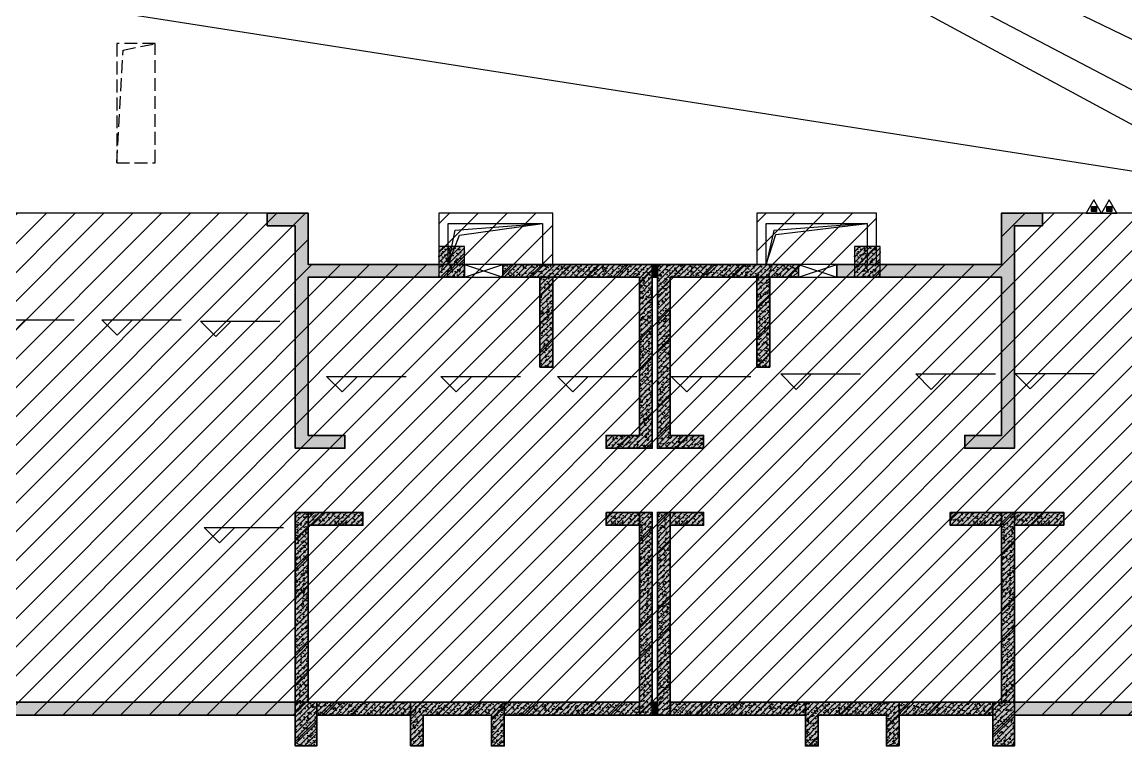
# Model space of a CAD drawing. Extents: x -1338203 to 1886333, y -783476 to 1038610.
# Drawn here: x 668132 to 689650, y 81046 to 95148 of the extents above; entities that cross this region are included whole.
import ezdxf

# ---------------------------------------------------------------- set-up
doc = ezdxf.new("R2010")
doc.units = 0
doc.header["$LTSCALE"] = 1000
doc.header["$MEASUREMENT"] = 0
doc.linetypes.add('DASH', pattern=[0.35, 0.25, -0.1])
for name, color, linetype in [('$0$0A-O-HOLE', 52, 'Continuous'), ('0A-P-PKNG-LINE', 9, 'Continuous'), ('A-001-车库楼板开洞B1$0$0A-O-HOLE', 52, 'Continuous'), ('A-14-平面B1$0$0A-A-SYMB-ELEV', 150, 'Continuous'), ('A-14-平面B1$0$0A-O-HOLE', 52, 'Continuous'), ('S001地下一墙柱$0$S001地下一墙柱$0$0S-CC-LINE', 52, 'Continuous'), ('S001地下一墙柱$0$S001地下一墙柱$0$0S-CW-HATCH', 251, 'Continuous'), ('S001地下一墙柱$0$S001地下一墙柱$0$0S-CW-HATCH-UP', 251, 'Continuous'), ('S14柱墙B1_1$0$0S-CC-LINE', 52, 'Continuous'), ('S14柱墙B1_1$0$0S-CW-HATCH', 251, 'Continuous'), ('S14柱墙B1_1$0$0S-CW-HATCH-UP', 251, 'Continuous'), ('S14柱墙B1_1$0$0S-CW-LINE', 72, 'Continuous'), ('S14柱墙B1_1$0$0S-S-HOLE', 55, 'Continuous'), ('负一层消火栓$0$0P-EQUIP-FH', 7, 'Continuous')]:
    doc.layers.add(name, color=color, linetype=linetype)
doc.layers.add('A-14-平面B1$0$AAD-A-MODIFY_20230109', color=201, linetype='Continuous', plot=False)
doc.layers.add('A-14-平面B1$0$AAD-A-MODIFY_20230111', color=201, linetype='Continuous', plot=False)
pattern_1 = [(45, (-537701.02, -383122.39), (-53.033009, 53.033009), []), (50, (-537701.02, -383122.39), (215.178055, -18.82564), [22.5, -247.5]), (355, (-537701.02, -383122.39), (-41.6254, 225.65764), [18, -198]), (100.4514, (-537683.09, -383123.96), (173.552815, 206.83186), [19.12206, -210.342634]), (46.1842, (-537701.02, -383062.4), (320.17231, -49.6557), [33.75, -371.25]), (96.6356, (-537674.34, -383066.53), (280.39881, 292.23536), [28.68309, -315.5139]), (351.1842, (-537701.02, -383062.4), (280.39858, 292.23558), [27, -297]), (21, (-537671.02, -383077.39), (179.072116, -120.785667), [22.5, -247.5]), (326, (-537671.02, -383077.39), (72.9946, 217.54501), [18, -198]), (71.4514, (-537656.1, -383087.45), (252.06679, 96.75915), [19.12206, -210.342634]), (37.5, (-537701.02, -383122.39), (3.647957, 99.868156), [0, -195.6, 0, -201, 0, -198.75]), (7.5, (-537701.02, -383122.39), (78.920861, 118.323514), [0, -114.6, 0, -191.1, 0, -75.75]), (327.5, (-537767.92, -383122.39), (160.146731, -6.7664615), [0, -75, 0, -234, 0, -310.5]), (317.5, (-537797.92, -383122.39), (174.95585, 30.031495), [0, -97.5, 0, -155.4, 0, -220.5])]
pattern_2 = [(45, (-586835.16, -495521.72), (-53.0330086, 53.0330086), []), (50, (-586835.16, -495521.72), (215.178055, -18.82564), [22.5, -247.5]), (355, (-586835.16, -495521.72), (-41.6254, 225.65764), [18, -198]), (100.4514, (-586817.23, -495523.3), (173.552815, 206.83186), [19.12206, -210.342634]), (46.1842, (-586835.16, -495461.72), (320.172315, -49.6557), [33.75, -371.25]), (96.6356, (-586808.48, -495465.86), (280.39881, 292.23536), [28.68309, -315.5139]), (351.1842, (-586835.16, -495461.72), (280.39858, 292.23558), [27, -297]), (21, (-586805.16, -495476.72), (179.072116, -120.785667), [22.5, -247.5]), (326, (-586805.16, -495476.72), (72.9946, 217.545014), [18, -198]), (71.4514, (-586790.24, -495486.79), (252.06679, 96.75915), [19.12206, -210.342634]), (37.5, (-586835.16, -495521.72), (3.6479566, 99.868156), [0, -195.6, 0, -201, 0, -198.75]), (7.5, (-586835.16, -495521.72), (78.920861, 118.323514), [0, -114.6, 0, -191.1, 0, -75.75]), (327.5, (-586902.06, -495521.72), (160.146731, -6.7664615), [0, -75, 0, -234, 0, -310.5]), (317.5, (-586932.06, -495521.72), (174.95585, 30.031495), [0, -97.5, 0, -155.4, 0, -220.5])]
pattern_3 = [(45, (0, 0), (-53.033, 53.033), []), (50, (0, 0), (215.178, -18.8256), [22.5, -247.5]), (355, (0, 0), (-41.6254, 225.6576), [18, -198]), (100.4514, (17.93, -1.57), (173.5528, 206.8319), [19.122, -210.3426]), (46.1842, (0, 60), (320.1723, -49.6557), [33.75, -371.25]), (96.6356, (26.68, 55.86), (280.399, 292.2354), [28.683, -315.514]), (351.1842, (0, 60), (280.3986, 292.2356), [27, -297]), (21, (30, 45), (179.0721, -120.7857), [22.5, -247.5]), (326, (30, 45), (72.9946, 217.545), [18, -198]), (71.4514, (44.92, 34.93), (252.0668, 96.7591), [19.122, -210.3426]), (37.5, (0, 0), (3.64796, 99.86816), [0, -195.6, 0, -201, 0, -198.75]), (7.5, (0, 0), (78.92086, 118.3235), [0, -114.6, 0, -191.1, 0, -75.75]), (327.5, (-66.9, 0), (160.14673, -6.76646), [0, -75, 0, -234, 0, -310.5]), (317.5, (-96.9, 0), (174.95585, 30.0315), [0, -97.5, 0, -155.4, 0, -220.5])]
pattern_4 = [(45, (-2357018.905, -271025.844), (-53.0330086, 53.0330086), []), (50, (-2357018.9, -271025.84), (215.178055, -18.82564), [22.5, -247.5]), (355, (-2357018.9, -271025.84), (-41.6254, 225.65764), [18, -198]), (100.4514, (-2357000.97, -271027.41), (173.552815, 206.831863), [19.122057, -210.342634]), (46.1842, (-2357018.9, -270965.84), (320.172315, -49.655704), [33.75, -371.25]), (96.6356, (-2356992.22, -270969.98), (280.39881, 292.23536), [28.683086, -315.5139]), (351.1842, (-2357018.9, -270965.84), (280.398584, 292.23558), [27, -297]), (21, (-2356988.9, -270980.84), (179.072116, -120.785667), [22.5, -247.5]), (326, (-2356988.9, -270980.84), (72.9946, 217.545014), [18, -198]), (71.4514, (-2356973.98, -270990.9), (252.066789, 96.759149), [19.122057, -210.342634]), (37.5, (-2357018.905, -271025.844), (3.6479566, 99.8681561), [0, -195.6, 0, -201, 0, -198.75]), (7.5, (-2357018.9, -271025.84), (78.920861, 118.3235136), [0, -114.6, 0, -191.1, 0, -75.75]), (327.5, (-2357085.805, -271025.84), (160.1467309, -6.7664615), [0, -75, 0, -234, 0, -310.5]), (317.5, (-2357115.8, -271025.84), (174.955851, 30.031495), [0, -97.5, 0, -155.4, 0, -220.5])]

# ---------------------------------------------------------------- blocks, each defined once
blk = doc.blocks.new('A$C2C814229')
at = {"layer": '$0$0A-O-HOLE', "linetype": 'DASH'}
blk.add_lwpolyline([(-95639, -212161), (-96389, -212161), (-96389, -214482), (-95639, -214482)], close=True, dxfattribs=at)
blk.add_lwpolyline([(-96389, -214482), (-96265, -212290), (-95639, -212161)], dxfattribs=at)
blk = doc.blocks.new('S14柱墙B1_1')
at = {"layer": 'S14柱墙B1_1$0$0S-CW-HATCH'}
h = blk.add_hatch(color=256, dxfattribs=at)
h.dxf.hatch_style = 1
h.paths.add_polyline_path([(8790, 4240), (9340, 4240), (9340, 3400), (9340, -90), (10310, -90), (10310, 160), (9590, 160), (9590, 3240), (12640, 3240), (12640, 3490), (9590, 3490), (9590, 4490), (8790, 4490)])
h = blk.add_hatch(color=256, dxfattribs=at)
h.dxf.hatch_style = 1
h.paths.add_polyline_path([(23910, 4240), (23360, 4240), (23360, 3400), (23360, -90), (22390, -90), (22390, 160), (23110, 160), (23110, 3240), (19900, 3240), (19900, 3490), (23110, 3490), (23110, 4490), (23910, 4490)])
h = blk.add_hatch(color=256, dxfattribs=at)
h.dxf.hatch_style = 1
h.paths.add_polyline_path([(13390, 3240), (16050, 3240), (16050, 160), (15400, 160), (15400, -90), (16300, -90), (16300, 3490), (13390, 3490)])
h = blk.add_hatch(color=256, dxfattribs=at)
h.dxf.hatch_style = 1
h.paths.add_polyline_path([(16300, 3240), (16400, 3240), (16400, 3490), (16300, 3490)])
h = blk.add_hatch(color=256, dxfattribs=at)
h.dxf.hatch_style = 1
h.paths.add_polyline_path([(19150, 3240), (16650, 3240), (16650, 160), (17300, 160), (17300, -90), (16400, -90), (16400, 3490), (19150, 3490)])
h = blk.add_hatch(color=256, dxfattribs=at)
h.dxf.hatch_style = 1
h.paths.add_polyline_path([(14110, 3240), (14360, 3240), (14360, 1490), (14110, 1490)])
h = blk.add_hatch(color=256, dxfattribs=at)
h.dxf.hatch_style = 1
h.paths.add_polyline_path([(18340, 3240), (18590, 3240), (18590, 1490), (18340, 1490)])
h = blk.add_hatch(color=256, dxfattribs=at)
h.dxf.hatch_style = 1
h.paths.add_polyline_path([(9590, -5040), (9590, -1340), (9340, -1340), (9340, -5040)])
h = blk.add_hatch(color=256, dxfattribs=at)
h.dxf.hatch_style = 1
h.paths.add_polyline_path([(9590, -1340), (10660, -1340), (10660, -1590), (9590, -1590)])
h = blk.add_hatch(color=256, dxfattribs=at)
h.dxf.hatch_style = 1
h.paths.add_polyline_path([(15400, -1340), (16050, -1340), (16050, -1590), (15400, -1590)])
h = blk.add_hatch(color=256, dxfattribs=at)
h.dxf.hatch_style = 1
h.paths.add_polyline_path([(16300, -5290), (16300, -1340), (16050, -1340), (16050, -5290)])
h = blk.add_hatch(color=256, dxfattribs=at)
h.dxf.hatch_style = 1
h.paths.add_polyline_path([(16400, -5290), (16400, -1340), (16650, -1340), (16650, -5290)])
h = blk.add_hatch(color=256, dxfattribs=at)
h.dxf.hatch_style = 1
h.paths.add_polyline_path([(16650, -1340), (17300, -1340), (17300, -1590), (16650, -1590)])
h = blk.add_hatch(color=256, dxfattribs=at)
h.dxf.hatch_style = 1
h.paths.add_polyline_path([(22110, -1340), (23110, -1340), (23110, -1590), (22110, -1590)])
h = blk.add_hatch(color=256, dxfattribs=at)
h.dxf.hatch_style = 1
h.paths.add_polyline_path([(23360, -5035), (23360, -1340), (23110, -1340), (23110, -5035)])
h = blk.add_hatch(color=256, dxfattribs=at)
h.dxf.hatch_style = 1
h.paths.add_polyline_path([(23360, -1340), (24320, -1340), (24320, -1590), (23360, -1590)])
h = blk.add_hatch(color=256, dxfattribs=at)
h.dxf.hatch_style = 1
h.paths.add_polyline_path([(3840, -5040), (9340, -5040), (9340, -5290), (3840, -5290)])
h = blk.add_hatch(color=256, dxfattribs=at)
h.dxf.hatch_style = 1
h.paths.add_polyline_path([(9760, -5040), (9340, -5040), (9340, -5890), (9760, -5890)])
h = blk.add_hatch(color=256, dxfattribs=at)
h.dxf.hatch_style = 1
h.paths.add_polyline_path([(9760, -5040), (11585, -5040), (11585, -5290), (9760, -5290)])
h = blk.add_hatch(color=256, dxfattribs=at)
h.dxf.hatch_style = 1
h.paths.add_polyline_path([(11585, -5890), (11835, -5890), (11835, -5290), (12500, -5290), (13165, -5290), (13165, -5890), (13415, -5890), (13415, -5040), (12500, -5040), (11585, -5040)])
h = blk.add_hatch(color=256, dxfattribs=at)
h.dxf.hatch_style = 1
h.paths.add_polyline_path([(13415, -5040), (16050, -5040), (16050, -5290), (13415, -5290)])
h = blk.add_hatch(color=256, dxfattribs=at)
h.dxf.hatch_style = 1
h.paths.add_polyline_path([(16300, -5290), (16400, -5290), (16400, -5040), (16300, -5040)])
h = blk.add_hatch(color=256, dxfattribs=at)
h.dxf.hatch_style = 1
h.paths.add_polyline_path([(19285, -5040), (16650, -5040), (16650, -5290), (19285, -5290)])
h = blk.add_hatch(color=256, dxfattribs=at)
h.dxf.hatch_style = 1
h.paths.add_polyline_path([(21115, -5890), (20865, -5890), (20865, -5290), (20200, -5290), (19535, -5290), (19535, -5890), (19285, -5890), (19285, -5040), (20200, -5040), (21115, -5040)])
h = blk.add_hatch(color=256, dxfattribs=at)
h.dxf.hatch_style = 1
h.paths.add_polyline_path([(21115, -5040), (22940, -5040), (22940, -5290), (21115, -5290)])
h = blk.add_hatch(color=256, dxfattribs=at)
h.dxf.hatch_style = 1
h.paths.add_polyline_path([(22940, -5040), (23360, -5040), (23360, -5890), (22940, -5890)])
h = blk.add_hatch(color=256, dxfattribs=at)
h.dxf.hatch_style = 1
h.paths.add_polyline_path([(23360, -5040), (28860, -5040), (28860, -5290), (23360, -5290)])
at = {"layer": 'S14柱墙B1_1$0$0S-CW-HATCH-UP'}
h = blk.add_hatch(dxfattribs=at)
h.set_pattern_fill('钢筋混凝土', color=256, scale=30)
h.set_pattern_definition(pattern_2)
h.paths.add_polyline_path([(8790, 4240), (9340, 4240), (9340, 3400), (9340, -90), (10310, -90), (10310, 160), (9590, 160), (9590, 3240), (12640, 3240), (12640, 3490), (9590, 3490), (9590, 4490), (8790, 4490)])
h = blk.add_hatch(dxfattribs=at)
h.set_pattern_fill('钢筋混凝土', color=256, scale=30)
h.set_pattern_definition(pattern_2)
h.paths.add_polyline_path([(23910, 4240), (23360, 4240), (23360, 3400), (23360, -90), (22390, -90), (22390, 160), (23110, 160), (23110, 3240), (19900, 3240), (19900, 3490), (23110, 3490), (23110, 4490), (23910, 4490)])
h = blk.add_hatch(dxfattribs=at)
h.set_pattern_fill('钢筋混凝土', color=256, scale=30)
h.set_pattern_definition(pattern_1)
h.paths.add_polyline_path([(13390, 3240), (16050, 3240), (16050, 160), (15400, 160), (15400, -90), (16300, -90), (16300, 3490), (13390, 3490)])
h = blk.add_hatch(dxfattribs=at)
h.set_pattern_fill('钢筋混凝土', color=256, scale=30)
h.set_pattern_definition([(45, (-288035.895, -723973.35), (-53.0330086, 53.0330086), []), (50, (-288035.9, -723973.35), (215.178055, -18.82564), [22.5, -247.5]), (355, (-288035.9, -723973.35), (-41.6254, 225.65764), [18, -198]), (100.4514, (-288017.96, -723974.92), (173.552815, 206.83186), [19.12206, -210.342634]), (46.1842, (-288035.9, -723913.35), (320.172315, -49.6557), [33.75, -371.25]), (96.6356, (-288009.2, -723917.5), (280.39881, 292.23536), [28.68309, -315.5139]), (351.1842, (-288035.9, -723913.35), (280.39858, 292.23558), [27, -297]), (21, (-288005.9, -723928.35), (179.072116, -120.785667), [22.5, -247.5]), (326, (-288005.9, -723928.35), (72.9946, 217.545014), [18, -198]), (71.4514, (-287990.97, -723938.42), (252.06679, 96.75915), [19.12206, -210.342634]), (37.5, (-288035.895, -723973.35), (3.6479566, 99.868156), [0, -195.6, 0, -201, 0, -198.75]), (7.5, (-288035.9, -723973.35), (78.920861, 118.323514), [0, -114.6, 0, -191.1, 0, -75.75]), (327.5, (-288102.795, -723973.35), (160.146731, -6.7664615), [0, -75, 0, -234, 0, -310.5]), (317.5, (-288132.8, -723973.35), (174.95585, 30.031495), [0, -97.5, 0, -155.4, 0, -220.5])])
h.paths.add_polyline_path([(16300, 3240), (16400, 3240), (16400, 3490), (16300, 3490)])
h = blk.add_hatch(dxfattribs=at)
h.set_pattern_fill('钢筋混凝土', color=256, scale=30)
h.set_pattern_definition(pattern_1)
h.paths.add_polyline_path([(19150, 3240), (16650, 3240), (16650, 160), (17300, 160), (17300, -90), (16400, -90), (16400, 3490), (19150, 3490)])
h = blk.add_hatch(dxfattribs=at)
h.set_pattern_fill('钢筋混凝土', color=256, scale=30)
h.set_pattern_definition([(45, (-2331178.905, -156263.83), (-53.0330086, 53.0330086), []), (50, (-2331178.9, -156263.83), (215.178055, -18.82564), [22.5, -247.5]), (355, (-2331178.9, -156263.83), (-41.6254, 225.65764), [18, -198]), (100.4514, (-2331160.97, -156265.4), (173.552815, 206.831863), [19.122057, -210.342634]), (46.1842, (-2331178.9, -156203.83), (320.172315, -49.655704), [33.75, -371.25]), (96.6356, (-2331152.22, -156207.97), (280.39881, 292.23536), [28.683086, -315.5139]), (351.1842, (-2331178.9, -156203.83), (280.398584, 292.23558), [27, -297]), (21, (-2331148.9, -156218.83), (179.072116, -120.785667), [22.5, -247.5]), (326, (-2331148.9, -156218.83), (72.9946, 217.545014), [18, -198]), (71.4514, (-2331133.98, -156228.9), (252.066789, 96.759149), [19.122057, -210.342634]), (37.5, (-2331178.905, -156263.83), (3.6479566, 99.8681561), [0, -195.6, 0, -201, 0, -198.75]), (7.5, (-2331178.9, -156263.83), (78.920861, 118.3235136), [0, -114.6, 0, -191.1, 0, -75.75]), (327.5, (-2331245.805, -156263.83), (160.1467309, -6.7664615), [0, -75, 0, -234, 0, -310.5]), (317.5, (-2331275.8, -156263.83), (174.955851, 30.031495), [0, -97.5, 0, -155.4, 0, -220.5])])
h.paths.add_polyline_path([(14110, 3240), (14360, 3240), (14360, 1490), (14110, 1490)])
h = blk.add_hatch(dxfattribs=at)
h.set_pattern_fill('钢筋混凝土', color=256, scale=30)
h.set_pattern_definition([(45, (-2326418.905, -156263.83), (-53.0330086, 53.0330086), []), (50, (-2326418.9, -156263.83), (215.178055, -18.82564), [22.5, -247.5]), (355, (-2326418.9, -156263.83), (-41.6254, 225.65764), [18, -198]), (100.4514, (-2326400.97, -156265.4), (173.552815, 206.831863), [19.122057, -210.342634]), (46.1842, (-2326418.9, -156203.83), (320.172315, -49.655704), [33.75, -371.25]), (96.6356, (-2326392.22, -156207.97), (280.39881, 292.23536), [28.683086, -315.5139]), (351.1842, (-2326418.9, -156203.83), (280.398584, 292.23558), [27, -297]), (21, (-2326388.9, -156218.83), (179.072116, -120.785667), [22.5, -247.5]), (326, (-2326388.9, -156218.83), (72.9946, 217.545014), [18, -198]), (71.4514, (-2326373.98, -156228.9), (252.066789, 96.759149), [19.122057, -210.342634]), (37.5, (-2326418.905, -156263.83), (3.6479566, 99.8681561), [0, -195.6, 0, -201, 0, -198.75]), (7.5, (-2326418.9, -156263.83), (78.920861, 118.3235136), [0, -114.6, 0, -191.1, 0, -75.75]), (327.5, (-2326485.805, -156263.83), (160.1467309, -6.7664615), [0, -75, 0, -234, 0, -310.5]), (317.5, (-2326515.8, -156263.83), (174.955851, 30.031495), [0, -97.5, 0, -155.4, 0, -220.5])])
h.paths.add_polyline_path([(18340, 3240), (18590, 3240), (18590, 1490), (18340, 1490)])
h = blk.add_hatch(dxfattribs=at)
h.set_pattern_fill('钢筋混凝土', color=256, scale=30)
h.set_pattern_definition([(45, (-544411.02, -383122.39), (-53.033009, 53.033009), []), (50, (-544411.02, -383122.39), (215.178055, -18.82564), [22.5, -247.5]), (355, (-544411.02, -383122.39), (-41.6254, 225.65764), [18, -198]), (100.4514, (-544393.09, -383123.96), (173.552815, 206.83186), [19.12206, -210.342634]), (46.1842, (-544411.02, -383062.4), (320.17231, -49.6557), [33.75, -371.25]), (96.6356, (-544384.34, -383066.53), (280.39881, 292.23536), [28.68309, -315.5139]), (351.1842, (-544411.02, -383062.4), (280.39858, 292.23558), [27, -297]), (21, (-544381.02, -383077.39), (179.072116, -120.785667), [22.5, -247.5]), (326, (-544381.02, -383077.39), (72.9946, 217.54501), [18, -198]), (71.4514, (-544366.1, -383087.45), (252.06679, 96.75915), [19.12206, -210.342634]), (37.5, (-544411.02, -383122.39), (3.647957, 99.868156), [0, -195.6, 0, -201, 0, -198.75]), (7.5, (-544411.02, -383122.39), (78.920861, 118.323514), [0, -114.6, 0, -191.1, 0, -75.75]), (327.5, (-544477.92, -383122.39), (160.146731, -6.7664615), [0, -75, 0, -234, 0, -310.5]), (317.5, (-544507.92, -383122.39), (174.95585, 30.031495), [0, -97.5, 0, -155.4, 0, -220.5])])
h.paths.add_polyline_path([(9590, -5040), (9590, -1340), (9340, -1340), (9340, -5040)])
h = blk.add_hatch(dxfattribs=at)
h.set_pattern_fill('钢筋混凝土', color=256, scale=30)
h.set_pattern_definition([(45, (-2335943.905, -267325.844), (-53.0330086, 53.0330086), []), (50, (-2335943.9, -267325.84), (215.178055, -18.82564), [22.5, -247.5]), (355, (-2335943.9, -267325.84), (-41.6254, 225.65764), [18, -198]), (100.4514, (-2335925.97, -267327.41), (173.552815, 206.831863), [19.122057, -210.342634]), (46.1842, (-2335943.9, -267265.84), (320.172315, -49.655704), [33.75, -371.25]), (96.6356, (-2335917.22, -267269.98), (280.39881, 292.23536), [28.683086, -315.5139]), (351.1842, (-2335943.9, -267265.84), (280.398584, 292.23558), [27, -297]), (21, (-2335913.9, -267280.84), (179.072116, -120.785667), [22.5, -247.5]), (326, (-2335913.9, -267280.84), (72.9946, 217.545014), [18, -198]), (71.4514, (-2335898.98, -267290.9), (252.066789, 96.759149), [19.122057, -210.342634]), (37.5, (-2335943.905, -267325.844), (3.6479566, 99.8681561), [0, -195.6, 0, -201, 0, -198.75]), (7.5, (-2335943.9, -267325.84), (78.920861, 118.3235136), [0, -114.6, 0, -191.1, 0, -75.75]), (327.5, (-2336010.805, -267325.84), (160.1467309, -6.7664615), [0, -75, 0, -234, 0, -310.5]), (317.5, (-2336040.8, -267325.84), (174.955851, 30.031495), [0, -97.5, 0, -155.4, 0, -220.5])])
h.paths.add_polyline_path([(9590, -1340), (10660, -1340), (10660, -1590), (9590, -1590)])
h = blk.add_hatch(dxfattribs=at)
h.set_pattern_fill('钢筋混凝土', color=256, scale=30)
h.set_pattern_definition([(45, (-2330553.905, -267325.844), (-53.0330086, 53.0330086), []), (50, (-2330553.9, -267325.84), (215.178055, -18.82564), [22.5, -247.5]), (355, (-2330553.9, -267325.84), (-41.6254, 225.65764), [18, -198]), (100.4514, (-2330535.97, -267327.41), (173.552815, 206.831863), [19.122057, -210.342634]), (46.1842, (-2330553.9, -267265.84), (320.172315, -49.655704), [33.75, -371.25]), (96.6356, (-2330527.22, -267269.98), (280.39881, 292.23536), [28.683086, -315.5139]), (351.1842, (-2330553.9, -267265.84), (280.398584, 292.23558), [27, -297]), (21, (-2330523.9, -267280.84), (179.072116, -120.785667), [22.5, -247.5]), (326, (-2330523.9, -267280.84), (72.9946, 217.545014), [18, -198]), (71.4514, (-2330508.98, -267290.9), (252.066789, 96.759149), [19.122057, -210.342634]), (37.5, (-2330553.905, -267325.844), (3.6479566, 99.8681561), [0, -195.6, 0, -201, 0, -198.75]), (7.5, (-2330553.9, -267325.84), (78.920861, 118.3235136), [0, -114.6, 0, -191.1, 0, -75.75]), (327.5, (-2330620.805, -267325.84), (160.1467309, -6.7664615), [0, -75, 0, -234, 0, -310.5]), (317.5, (-2330650.8, -267325.84), (174.955851, 30.031495), [0, -97.5, 0, -155.4, 0, -220.5])])
h.paths.add_polyline_path([(15400, -1340), (16050, -1340), (16050, -1590), (15400, -1590)])
h = blk.add_hatch(dxfattribs=at)
h.set_pattern_fill('钢筋混凝土', color=256, scale=30)
h.set_pattern_definition(pattern_1)
h.paths.add_polyline_path([(16300, -5290), (16300, -1340), (16050, -1340), (16050, -5290)])
h = blk.add_hatch(dxfattribs=at)
h.set_pattern_fill('钢筋混凝土', color=256, scale=30)
h.set_pattern_definition(pattern_1)
h.paths.add_polyline_path([(16400, -5290), (16400, -1340), (16650, -1340), (16650, -5290)])
h = blk.add_hatch(dxfattribs=at)
h.set_pattern_fill('钢筋混凝土', color=256, scale=30)
h.set_pattern_definition([(45, (-2329303.905, -267325.844), (-53.0330086, 53.0330086), []), (50, (-2329303.9, -267325.84), (215.178055, -18.82564), [22.5, -247.5]), (355, (-2329303.9, -267325.84), (-41.6254, 225.65764), [18, -198]), (100.4514, (-2329285.97, -267327.41), (173.552815, 206.831863), [19.122057, -210.342634]), (46.1842, (-2329303.9, -267265.84), (320.172315, -49.655704), [33.75, -371.25]), (96.6356, (-2329277.22, -267269.98), (280.39881, 292.23536), [28.683086, -315.5139]), (351.1842, (-2329303.9, -267265.84), (280.398584, 292.23558), [27, -297]), (21, (-2329273.9, -267280.84), (179.072116, -120.785667), [22.5, -247.5]), (326, (-2329273.9, -267280.84), (72.9946, 217.545014), [18, -198]), (71.4514, (-2329258.98, -267290.9), (252.066789, 96.759149), [19.122057, -210.342634]), (37.5, (-2329303.905, -267325.844), (3.6479566, 99.8681561), [0, -195.6, 0, -201, 0, -198.75]), (7.5, (-2329303.9, -267325.84), (78.920861, 118.3235136), [0, -114.6, 0, -191.1, 0, -75.75]), (327.5, (-2329370.805, -267325.84), (160.1467309, -6.7664615), [0, -75, 0, -234, 0, -310.5]), (317.5, (-2329400.8, -267325.84), (174.955851, 30.031495), [0, -97.5, 0, -155.4, 0, -220.5])])
h.paths.add_polyline_path([(16650, -1340), (17300, -1340), (17300, -1590), (16650, -1590)])
h = blk.add_hatch(dxfattribs=at)
h.set_pattern_fill('钢筋混凝土', color=256, scale=30)
h.set_pattern_definition([(45, (-2323493.905, -267325.844), (-53.0330086, 53.0330086), []), (50, (-2323493.9, -267325.84), (215.178055, -18.82564), [22.5, -247.5]), (355, (-2323493.9, -267325.84), (-41.6254, 225.65764), [18, -198]), (100.4514, (-2323475.97, -267327.41), (173.552815, 206.831863), [19.122057, -210.342634]), (46.1842, (-2323493.9, -267265.84), (320.172315, -49.655704), [33.75, -371.25]), (96.6356, (-2323467.22, -267269.98), (280.39881, 292.23536), [28.683086, -315.5139]), (351.1842, (-2323493.9, -267265.84), (280.398584, 292.23558), [27, -297]), (21, (-2323463.9, -267280.84), (179.072116, -120.785667), [22.5, -247.5]), (326, (-2323463.9, -267280.84), (72.9946, 217.545014), [18, -198]), (71.4514, (-2323448.98, -267290.9), (252.066789, 96.759149), [19.122057, -210.342634]), (37.5, (-2323493.905, -267325.844), (3.6479566, 99.8681561), [0, -195.6, 0, -201, 0, -198.75]), (7.5, (-2323493.9, -267325.84), (78.920861, 118.3235136), [0, -114.6, 0, -191.1, 0, -75.75]), (327.5, (-2323560.805, -267325.84), (160.1467309, -6.7664615), [0, -75, 0, -234, 0, -310.5]), (317.5, (-2323590.8, -267325.84), (174.955851, 30.031495), [0, -97.5, 0, -155.4, 0, -220.5])])
h.paths.add_polyline_path([(22110, -1340), (23110, -1340), (23110, -1590), (22110, -1590)])
h = blk.add_hatch(dxfattribs=at)
h.set_pattern_fill('钢筋混凝土', color=256, scale=30)
h.set_pattern_definition([(45, (-530641.02, -383117.33), (-53.033009, 53.033009), []), (50, (-530641.02, -383117.33), (215.178055, -18.82564), [22.5, -247.5]), (355, (-530641.02, -383117.33), (-41.6254, 225.65764), [18, -198]), (100.4514, (-530623.09, -383118.9), (173.552815, 206.83186), [19.12206, -210.342634]), (46.1842, (-530641.02, -383057.33), (320.17231, -49.6557), [33.75, -371.25]), (96.6356, (-530614.34, -383061.46), (280.39881, 292.23536), [28.68309, -315.5139]), (351.1842, (-530641.02, -383057.33), (280.39858, 292.23558), [27, -297]), (21, (-530611.02, -383072.33), (179.072116, -120.785667), [22.5, -247.5]), (326, (-530611.02, -383072.33), (72.9946, 217.54501), [18, -198]), (71.4514, (-530596.1, -383082.4), (252.06679, 96.75915), [19.12206, -210.342634]), (37.5, (-530641.02, -383117.33), (3.647957, 99.868156), [0, -195.6, 0, -201, 0, -198.75]), (7.5, (-530641.02, -383117.33), (78.920861, 118.323514), [0, -114.6, 0, -191.1, 0, -75.75]), (327.5, (-530707.92, -383117.33), (160.146731, -6.7664615), [0, -75, 0, -234, 0, -310.5]), (317.5, (-530737.92, -383117.33), (174.95585, 30.031495), [0, -97.5, 0, -155.4, 0, -220.5])])
h.paths.add_polyline_path([(23360, -5035), (23360, -1340), (23110, -1340), (23110, -5035)])
h = blk.add_hatch(dxfattribs=at)
h.set_pattern_fill('钢筋混凝土', color=256, scale=30)
h.set_pattern_definition([(45, (-2322243.905, -267325.844), (-53.0330086, 53.0330086), []), (50, (-2322243.9, -267325.84), (215.178055, -18.82564), [22.5, -247.5]), (355, (-2322243.9, -267325.84), (-41.6254, 225.65764), [18, -198]), (100.4514, (-2322225.97, -267327.41), (173.552815, 206.831863), [19.122057, -210.342634]), (46.1842, (-2322243.9, -267265.84), (320.172315, -49.655704), [33.75, -371.25]), (96.6356, (-2322217.22, -267269.98), (280.39881, 292.23536), [28.683086, -315.5139]), (351.1842, (-2322243.9, -267265.84), (280.398584, 292.23558), [27, -297]), (21, (-2322213.9, -267280.84), (179.072116, -120.785667), [22.5, -247.5]), (326, (-2322213.9, -267280.84), (72.9946, 217.545014), [18, -198]), (71.4514, (-2322198.98, -267290.9), (252.066789, 96.759149), [19.122057, -210.342634]), (37.5, (-2322243.905, -267325.844), (3.6479566, 99.8681561), [0, -195.6, 0, -201, 0, -198.75]), (7.5, (-2322243.9, -267325.84), (78.920861, 118.3235136), [0, -114.6, 0, -191.1, 0, -75.75]), (327.5, (-2322310.805, -267325.84), (160.1467309, -6.7664615), [0, -75, 0, -234, 0, -310.5]), (317.5, (-2322340.8, -267325.84), (174.955851, 30.031495), [0, -97.5, 0, -155.4, 0, -220.5])])
h.paths.add_polyline_path([(23360, -1340), (24320, -1340), (24320, -1590), (23360, -1590)])
h = blk.add_hatch(dxfattribs=at)
h.set_pattern_fill('钢筋混凝土', color=256, scale=30)
h.set_pattern_definition(pattern_4)
h.paths.add_polyline_path([(3840, -5040), (9340, -5040), (9340, -5290), (3840, -5290)])
h = blk.add_hatch(dxfattribs=at)
h.set_pattern_fill('钢筋混凝土', color=256, scale=30)
h.set_pattern_definition(pattern_3)
h.paths.add_polyline_path([(9760, -5040), (9340, -5040), (9340, -5890), (9760, -5890)])
h = blk.add_hatch(dxfattribs=at)
h.set_pattern_fill('钢筋混凝土', color=256, scale=30)
h.set_pattern_definition(pattern_4)
h.paths.add_polyline_path([(9760, -5040), (11585, -5040), (11585, -5290), (9760, -5290)])
h = blk.add_hatch(dxfattribs=at)
h.set_pattern_fill('钢筋混凝土', color=256, scale=30)
h.set_pattern_definition(pattern_1)
h.paths.add_polyline_path([(11585, -5890), (11835, -5890), (11835, -5290), (12500, -5290), (13165, -5290), (13165, -5890), (13415, -5890), (13415, -5040), (12500, -5040), (11585, -5040)])
h = blk.add_hatch(dxfattribs=at)
h.set_pattern_fill('钢筋混凝土', color=256, scale=30)
h.set_pattern_definition(pattern_4)
h.paths.add_polyline_path([(13415, -5040), (16050, -5040), (16050, -5290), (13415, -5290)])
h = blk.add_hatch(dxfattribs=at)
h.set_pattern_fill('钢筋混凝土', color=256, scale=30)
h.set_pattern_definition([(45, (-288035.895, -732503.35), (-53.0330086, 53.0330086), []), (50, (-288035.9, -732503.35), (215.178055, -18.82564), [22.5, -247.5]), (355, (-288035.9, -732503.35), (-41.6254, 225.65764), [18, -198]), (100.4514, (-288017.96, -732504.92), (173.552815, 206.83186), [19.12206, -210.342634]), (46.1842, (-288035.9, -732443.35), (320.172315, -49.6557), [33.75, -371.25]), (96.6356, (-288009.2, -732447.5), (280.39881, 292.23536), [28.68309, -315.5139]), (351.1842, (-288035.9, -732443.35), (280.39858, 292.23558), [27, -297]), (21, (-288005.9, -732458.35), (179.072116, -120.785667), [22.5, -247.5]), (326, (-288005.9, -732458.35), (72.9946, 217.545014), [18, -198]), (71.4514, (-287990.97, -732468.42), (252.06679, 96.75915), [19.12206, -210.342634]), (37.5, (-288035.895, -732503.35), (3.6479566, 99.868156), [0, -195.6, 0, -201, 0, -198.75]), (7.5, (-288035.9, -732503.35), (78.920861, 118.323514), [0, -114.6, 0, -191.1, 0, -75.75]), (327.5, (-288102.795, -732503.35), (160.146731, -6.7664615), [0, -75, 0, -234, 0, -310.5]), (317.5, (-288132.8, -732503.35), (174.95585, 30.031495), [0, -97.5, 0, -155.4, 0, -220.5])])
h.paths.add_polyline_path([(16300, -5290), (16400, -5290), (16400, -5040), (16300, -5040)])
h = blk.add_hatch(dxfattribs=at)
h.set_pattern_fill('钢筋混凝土', color=256, scale=30)
h.set_pattern_definition(pattern_4)
h.paths.add_polyline_path([(19285, -5040), (16650, -5040), (16650, -5290), (19285, -5290)])
h = blk.add_hatch(dxfattribs=at)
h.set_pattern_fill('钢筋混凝土', color=256, scale=30)
h.set_pattern_definition(pattern_1)
h.paths.add_polyline_path([(21115, -5890), (20865, -5890), (20865, -5290), (20200, -5290), (19535, -5290), (19535, -5890), (19285, -5890), (19285, -5040), (20200, -5040), (21115, -5040)])
h = blk.add_hatch(dxfattribs=at)
h.set_pattern_fill('钢筋混凝土', color=256, scale=30)
h.set_pattern_definition(pattern_4)
h.paths.add_polyline_path([(21115, -5040), (22940, -5040), (22940, -5290), (21115, -5290)])
h = blk.add_hatch(dxfattribs=at)
h.set_pattern_fill('钢筋混凝土', color=256, scale=30)
h.set_pattern_definition(pattern_3)
h.paths.add_polyline_path([(22940, -5040), (23360, -5040), (23360, -5890), (22940, -5890)])
h = blk.add_hatch(dxfattribs=at)
h.set_pattern_fill('钢筋混凝土', color=256, scale=30)
h.set_pattern_definition(pattern_4)
h.paths.add_polyline_path([(23360, -5040), (28860, -5040), (28860, -5290), (23360, -5290)])
at = {"flags": 128}
blk.add_lwpolyline([(16300, 3490), (16400, 3490)], dxfattribs=at)
at = {"layer": 'S14柱墙B1_1$0$0S-CC-LINE', "lineweight": 35}
for points in [[(9760, -5040), (9340, -5040), (9340, -5890), (9760, -5890)], [(22940, -5040), (23360, -5040), (23360, -5890), (22940, -5890)]]:
    blk.add_lwpolyline(points, close=True, dxfattribs=at)
at = {"layer": 'S14柱墙B1_1$0$0S-CW-LINE', "lineweight": 35}
for points in [[(8790, 4240), (9340, 4240), (9340, 3400), (9340, -90), (10310, -90), (10310, 160), (9590, 160), (9590, 3240), (12640, 3240), (12640, 3490), (9590, 3490), (9590, 4490), (8790, 4490)], [(23910, 4240), (23360, 4240), (23360, 3400), (23360, -90), (22390, -90), (22390, 160), (23110, 160), (23110, 3240), (19900, 3240), (19900, 3490), (23110, 3490), (23110, 4490), (23910, 4490)], [(13390, 3240), (16050, 3240), (16050, 160), (15400, 160), (15400, -90), (16300, -90), (16300, 3490), (13390, 3490)], [(16300, 3240), (16400, 3240), (16400, 3490), (16300, 3490)], [(19150, 3240), (16650, 3240), (16650, 160), (17300, 160), (17300, -90), (16400, -90), (16400, 3490), (19150, 3490)], [(14110, 3240), (14360, 3240), (14360, 1490), (14110, 1490)], [(18340, 3240), (18590, 3240), (18590, 1490), (18340, 1490)], [(9590, -5040), (9590, -1340), (9340, -1340), (9340, -5040)], [(9590, -1340), (10660, -1340), (10660, -1590), (9590, -1590)], [(15400, -1340), (16050, -1340), (16050, -1590), (15400, -1590)], [(16300, -5290), (16300, -1340), (16050, -1340), (16050, -5290)], [(16400, -5290), (16400, -1340), (16650, -1340), (16650, -5290)], [(16650, -1340), (17300, -1340), (17300, -1590), (16650, -1590)], [(22110, -1340), (23110, -1340), (23110, -1590), (22110, -1590)], [(23360, -5035), (23360, -1340), (23110, -1340), (23110, -5035)], [(23360, -1340), (24320, -1340), (24320, -1590), (23360, -1590)], [(3840, -5040), (9340, -5040), (9340, -5290), (3840, -5290)], [(9760, -5040), (11585, -5040), (11585, -5290), (9760, -5290)], [(11585, -5890), (11835, -5890), (11835, -5290), (12500, -5290), (13165, -5290), (13165, -5890), (13415, -5890), (13415, -5040), (12500, -5040), (11585, -5040)], [(13415, -5040), (16050, -5040), (16050, -5290), (13415, -5290)], [(16300, -5290), (16400, -5290), (16400, -5040), (16300, -5040)], [(19285, -5040), (16650, -5040), (16650, -5290), (19285, -5290)], [(21115, -5890), (20865, -5890), (20865, -5290), (20200, -5290), (19535, -5290), (19535, -5890), (19285, -5890), (19285, -5040), (20200, -5040), (21115, -5040)], [(21115, -5040), (22940, -5040), (22940, -5290), (21115, -5290)], [(23360, -5040), (28860, -5040), (28860, -5290), (23360, -5290)]]:
    blk.add_lwpolyline(points, close=True, dxfattribs=at)
at = {"layer": 'S14柱墙B1_1$0$0S-S-HOLE'}
for points in [[(12640, 3240), (13390, 3240), (13390, 3490), (12640, 3490)], [(19150, 3240), (19900, 3240), (19900, 3490), (19150, 3490)]]:
    blk.add_lwpolyline(points, close=True, dxfattribs=at)
at = {"layer": 'S14柱墙B1_1$0$0S-S-HOLE', "flags": 128}
for points in [[(12640, 3240), (13390, 3490)], [(12640, 3490), (13390, 3240)], [(19150, 3240), (19900, 3490)], [(19150, 3490), (19900, 3240)]]:
    blk.add_lwpolyline(points, dxfattribs=at)
blk = doc.blocks.new('S001地下一墙柱')
at = {"layer": 'S001地下一墙柱$0$S001地下一墙柱$0$0S-CW-HATCH'}
h = blk.add_hatch(color=256, dxfattribs=at)
h.dxf.hatch_style = 1
h.paths.add_polyline_path([(-89609, -216113), (-90109, -216113), (-90109, -216713), (-89609, -216713)])
h = blk.add_hatch(color=256, dxfattribs=at)
h.dxf.hatch_style = 1
h.paths.add_polyline_path([(-81509, -216113), (-82009, -216113), (-82009, -216713), (-81509, -216713)])
at = {"layer": 'S001地下一墙柱$0$S001地下一墙柱$0$0S-CW-HATCH-UP'}
h = blk.add_hatch(dxfattribs=at)
h.set_pattern_fill('钢筋混凝土', color=256, scale=30)
h.set_pattern_definition([(45, (-57298.04, -207161.76), (-53.03301, 53.03301), []), (50, (-57298.04, -207161.76), (215.1781, -18.8256), [22.5, -247.5]), (355, (-57298.04, -207161.76), (-41.6254, 225.6576), [18, -198]), (100.4514, (-57280.1, -207163.33), (173.5528, 206.8319), [19.122, -210.3426]), (46.1842, (-57298.04, -207101.76), (320.1723, -49.6557), [33.75, -371.25]), (96.6356, (-57271.36, -207105.9), (280.3988, 292.2354), [28.683, -315.514]), (351.1842, (-57298.04, -207101.76), (280.3986, 292.2356), [27, -297]), (21, (-57268.04, -207116.76), (179.0721, -120.7857), [22.5, -247.5]), (326, (-57268.04, -207116.76), (72.9946, 217.545), [18, -198]), (71.4514, (-57253.12, -207126.83), (252.0668, 96.7591), [19.122, -210.3426]), (37.5, (-57298.04, -207161.76), (3.64796, 99.86816), [0, -195.6, 0, -201, 0, -198.75]), (7.5, (-57298.04, -207161.76), (78.92086, 118.3235), [0, -114.6, 0, -191.1, 0, -75.75]), (327.5, (-57364.94, -207161.76), (160.14673, -6.76646), [0, -75, 0, -234, 0, -310.5]), (317.5, (-57394.94, -207161.76), (174.95585, 30.0315), [0, -97.5, 0, -155.4, 0, -220.5])])
h.paths.add_polyline_path([(-89609, -216113), (-90109, -216113), (-90109, -216713), (-89609, -216713)])
h = blk.add_hatch(dxfattribs=at)
h.set_pattern_fill('钢筋混凝土', color=256, scale=30)
h.set_pattern_definition([(45, (-49198.04, -207161.76), (-53.03301, 53.03301), []), (50, (-49198.04, -207161.76), (215.1781, -18.8256), [22.5, -247.5]), (355, (-49198.04, -207161.76), (-41.6254, 225.6576), [18, -198]), (100.4514, (-49180.1, -207163.33), (173.5528, 206.8319), [19.122, -210.3426]), (46.1842, (-49198.04, -207101.76), (320.1723, -49.6557), [33.75, -371.25]), (96.6356, (-49171.36, -207105.9), (280.3988, 292.2354), [28.683, -315.514]), (351.1842, (-49198.04, -207101.76), (280.3986, 292.2356), [27, -297]), (21, (-49168.04, -207116.76), (179.0721, -120.7857), [22.5, -247.5]), (326, (-49168.04, -207116.76), (72.9946, 217.545), [18, -198]), (71.4514, (-49153.12, -207126.83), (252.0668, 96.7591), [19.122, -210.3426]), (37.5, (-49198.04, -207161.76), (3.64796, 99.86816), [0, -195.6, 0, -201, 0, -198.75]), (7.5, (-49198.04, -207161.76), (78.92086, 118.3235), [0, -114.6, 0, -191.1, 0, -75.75]), (327.5, (-49264.94, -207161.76), (160.14673, -6.76646), [0, -75, 0, -234, 0, -310.5]), (317.5, (-49294.94, -207161.76), (174.95585, 30.0315), [0, -97.5, 0, -155.4, 0, -220.5])])
h.paths.add_polyline_path([(-81509, -216113), (-82009, -216113), (-82009, -216713), (-81509, -216713)])
at = {"layer": 'S001地下一墙柱$0$S001地下一墙柱$0$0S-CC-LINE'}
for points in [[(-89609, -216113), (-90109, -216113), (-90109, -216713), (-89609, -216713)], [(-81509, -216113), (-82009, -216113), (-82009, -216713), (-81509, -216713)]]:
    blk.add_lwpolyline(points, close=True, dxfattribs=at)
blk.add_blockref('S14柱墙B1_1', (-102249, -219953))
blk = doc.blocks.new('负一层消火栓$0$$TwtSys$00000546')
h = blk.add_hatch()
h.set_pattern_fill('ANSI31', color=256, scale=200, style=0)
h.set_pattern_definition([(45, (-38543.802, -6670.83), (-17.67767, 17.67767), [])])
h.paths.add_polyline_path([(-65, 174), (65, 174), (65, 44), (-65, 44)])
for points in [[(0, 344), (-198, 0), (198, 0)], [(-65, 174), (65, 174), (65, 44), (-65, 44)]]:
    blk.add_lwpolyline(points, close=True)
blk = doc.blocks.new('负一层消火栓')
at = {"layer": '负一层消火栓$0$0P-EQUIP-FH', "xscale": 0.75, "yscale": 0.75, "zscale": 0.75, "rotation": 6.904347416018479e-05}
for p in [(-77340, -215464), (-77042, -215464)]:
    blk.add_blockref('负一层消火栓$0$$TwtSys$00000546', p, dxfattribs=at)
blk = doc.blocks.new('A-001-车库楼板开洞B1')
at = {"layer": 'A-001-车库楼板开洞B1$0$0A-O-HOLE'}
for points in [[(-89929, -215663), (-88089, -215663), (-88089, -216463), (-89929, -216463)], [(-83729, -215663), (-81759, -215663), (-81759, -216463), (-83729, -216463)]]:
    blk.add_lwpolyline(points, close=True, dxfattribs=at)
for points in [[(-89929, -216463), (-89709, -215895), (-88089, -215663)], [(-83729, -216463), (-83539, -215882), (-81759, -215663)]]:
    blk.add_lwpolyline(points, dxfattribs=at)
blk = doc.blocks.new('A-14-平面B1')
at = {"layer": 'A-14-平面B1$0$0A-A-SYMB-ELEV'}
for p, q in [((3481, 2409), (5030, 2409)), ((3781, 2109), (4081, 2409)), ((5869, 2113), (5569, 2413)), ((5569, 2413), (7118, 2413)), ((5869, 2113), (6169, 2413)), ((7792, 2086), (7492, 2386)), ((7492, 2386), (9041, 2386)), ((7792, 2086), (8092, 2386)), ((10252, 1008), (9952, 1308)), ((9952, 1308), (11501, 1308)), ((10252, 1008), (10552, 1308)), ((12480, 1008), (12180, 1308)), ((12180, 1308), (13730, 1308)), ((12480, 1008), (12780, 1308)), ((14751, 1008), (14451, 1308)), ((14451, 1308), (16000, 1308)), ((14751, 1008), (15051, 1308)), ((16971, 1008), (16671, 1308)), ((16671, 1308), (18220, 1308)), ((16971, 1008), (17271, 1308)), ((19107, 1057), (18807, 1357)), ((18807, 1357), (20357, 1357)), ((19107, 1057), (19407, 1357)), ((21738, 1057), (21438, 1357)), ((21438, 1357), (22988, 1357)), ((21738, 1057), (22038, 1357)), ((23667, 1066), (23367, 1366)), ((23367, 1366), (24916, 1366)), ((23667, 1066), (23967, 1366)), ((7864, -1935), (7564, -1635)), ((7564, -1635), (9113, -1635)), ((7864, -1935), (8164, -1635))]:
    blk.add_line(p, q, dxfattribs=at)
at = {"layer": 'A-14-平面B1$0$0A-O-HOLE'}
blk.add_lwpolyline([(12320, 3491), (12457, 4160), (14160, 4290)], dxfattribs=at)
at = {"layer": 'A-14-平面B1$0$0A-O-HOLE', "flags": 128}
blk.add_lwpolyline([(20490, 4290), (18672, 4153), (18520, 3490)], dxfattribs=at)
at = {"layer": 'A-14-平面B1$0$AAD-A-MODIFY_20230109', "color": 6}
for p, q in [((30260, 4472), (-4607, 22763)), ((33383, 4118), (-4379, 22450)), ((36327, 450), (-4322, 22401))]:
    blk.add_line(p, q, dxfattribs=at)
at = {"layer": 'A-14-平面B1$0$AAD-A-MODIFY_20230111', "color": 4}
blk.add_line((33827, 4030), (-19882, 12423), dxfattribs=at)

msp = doc.modelspace()

# ---------------------------------------------------------------- hatches: boundary and pattern name
at = {"ltscale": 0.002}
h = msp.add_hatch(dxfattribs=at)
h.set_pattern_fill('ANSI31', color=8, scale=250)
h.set_pattern_definition([(45, (321361.53, 273455.2), (-280.633, 280.633), [])])
h.paths.add_polyline_path([(712866.6, 90425.6), (710876.6, 90425.6), (710876.6, 91425.6), (706406.6, 91425.6), (706406.6, 91425.6), (698376.6, 91425.6), (698376.6, 94995.6), (695256.6, 94995.6), (695256.6, 91425.6), (687226.6, 91425.6), (687226.6, 90425.6), (684786.6, 90425.6), (684786.6, 91425.6), (682456.6, 91425.6), (682456.6, 90425.6), (678476.6, 90425.6), (678476.6, 91425.6), (676256.6, 91425.6), (676256.6, 90425.6), (673706.6, 90425.6), (673706.6, 91425.6), (665676.6, 91425.6), (665676.6, 94995.6), (662556.6, 94995.6), (662556.6, 91425.6), (654526.6, 91425.6), (654526.6, 90425.6), (653916.6, 90425.6), (649906.6, 90425.6), (647816.6, 90425.6), (647816.6, 81645.6), (650701.6, 81645.6), (650701.6, 81045.6), (650951.6, 81045.6), (650951.6, 81645.6), (652281.6, 81645.6), (652281.6, 81045.6), (652531.6, 81045.6), (652531.6, 81645.6), (654356.6, 81645.6), (654356.6, 81045.6), (654776.6, 81045.6), (654776.6, 81645.6), (673456.6, 81645.6), (673456.6, 81045.6), (673876.6, 81045.6), (673876.6, 81645.6), (675701.6, 81645.6), (675701.6, 81045.6), (675951.6, 81045.6), (675951.6, 81645.6), (677281.6, 81645.6), (677281.6, 81045.6), (677531.6, 81045.6), (677531.6, 81645.6), (683401.6, 81645.6), (683401.6, 81045.6), (683651.6, 81045.6), (683651.6, 81645.6), (684981.6, 81645.6), (684981.6, 81045.6), (685231.6, 81045.6), (685231.6, 81645.6), (687056.6, 81645.6), (687056.6, 81045.6), (687476.6, 81045.6), (687476.6, 81645.6), (706156.6, 81645.6), (706156.6, 81045.6), (706576.6, 81045.6), (706576.6, 81645.6), (708401.6, 81645.6), (708401.6, 81045.6), (708651.6, 81045.6), (708651.6, 81645.6), (709981.6, 81645.6), (709981.6, 81045.6), (710231.6, 81045.6), (710231.6, 81645.6), (717486.6, 81645.6), (717486.6, 83725.6), (717486.6, 85725.6), (717486.6, 92995.6), (712866.6, 92995.6)])

# ---------------------------------------------------------------- linework, layer by layer
at = {"color": 3, "flags": 128}
for points in [[(706406.6, 91425.6), (698376.6, 91425.6), (698376.6, 94995.6), (695256.6, 94995.6), (695256.6, 91425.6), (687226.6, 91425.6), (687226.6, 90425.6), (684786.6, 90425.6), (684786.6, 91425.6), (682456.6, 91425.6), (682456.6, 90425.6), (678476.6, 90425.6), (678476.6, 91425.6), (676256.6, 91425.6), (676256.6, 90425.6), (673706.6, 90425.6), (673706.6, 91425.6), (665676.6, 91425.6)], [(654776.6, 81645.6), (673456.6, 81645.6), (673456.6, 81045.6), (673876.6, 81045.6), (673876.6, 81645.6), (675701.6, 81645.6), (675701.6, 81045.6), (675951.6, 81045.6), (675951.6, 81645.6), (677281.6, 81645.6), (677281.6, 81045.6), (677531.6, 81045.6), (677531.6, 81645.6), (683401.6, 81645.6), (683401.6, 81045.6), (683651.6, 81045.6), (683651.6, 81645.6), (684981.6, 81645.6), (684981.6, 81045.6), (685231.6, 81045.6), (685231.6, 81645.6), (687056.6, 81645.6), (687056.6, 81045.6), (687476.6, 81045.6), (687476.6, 81645.6), (706156.6, 81645.6)]]:
    msp.add_lwpolyline(points, dxfattribs=at)

# ---------------------------------------------------------------- block references
at = {"ltscale": 0.002}
for name, p in [('S001地下一墙柱', (766365.4, 306889.1)), ('负一层消火栓', (766365.4, 306889.1)), ('A-001-车库楼板开洞B1', (766365.4, 306889.1)), ('A-14-平面B1', (664116.6, 86935.6))]:
    msp.add_blockref(name, p, dxfattribs=at)
at = {"layer": '0A-P-PKNG-LINE', "ltscale": 0.002}
msp.add_blockref('A$C2C814229', (766365.4, 306889.1), dxfattribs=at)

doc.saveas('drawing.dxf')
